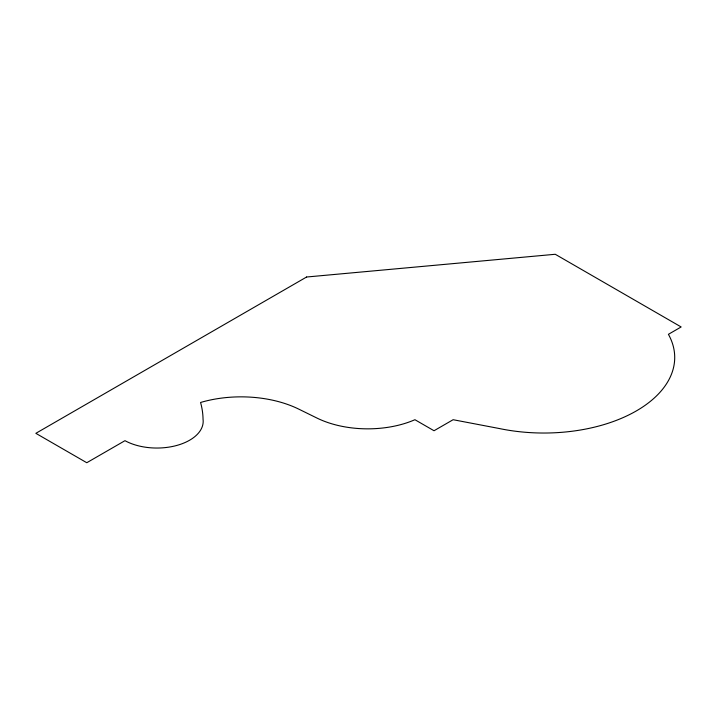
<?xml version="1.0" encoding="UTF-8"?>
<svg xmlns="http://www.w3.org/2000/svg" width="717" height="717" viewBox="0 0 717 717"><rect width="100%" height="100%" fill="white"/><g stroke="black" fill="none" stroke-linecap="round" stroke-linejoin="round"><path stroke-width="1.08" d="M306.598 277.013L35.85 433.328L86.775 462.725L124.973 440.677A46.3 26.726 0 0 0 176.767 445.454A46.3 26.726 0 0 0 203.045 419.239A192.022 110.866 0 0 0 200.563 402.479A88.98 51.373 0 0 1 298.72 409.102L316.959 418.056A78.332 45.225 0 0 0 414.928 419.714L434.027 430.738L453.126 419.714L499.525 428.569A130.879 75.563 0 0 0 634.805 411.791A130.879 75.563 0 0 0 668.414 334.31L681.15 326.961L555.254 254.275L306.598 277.013"/></g></svg>
